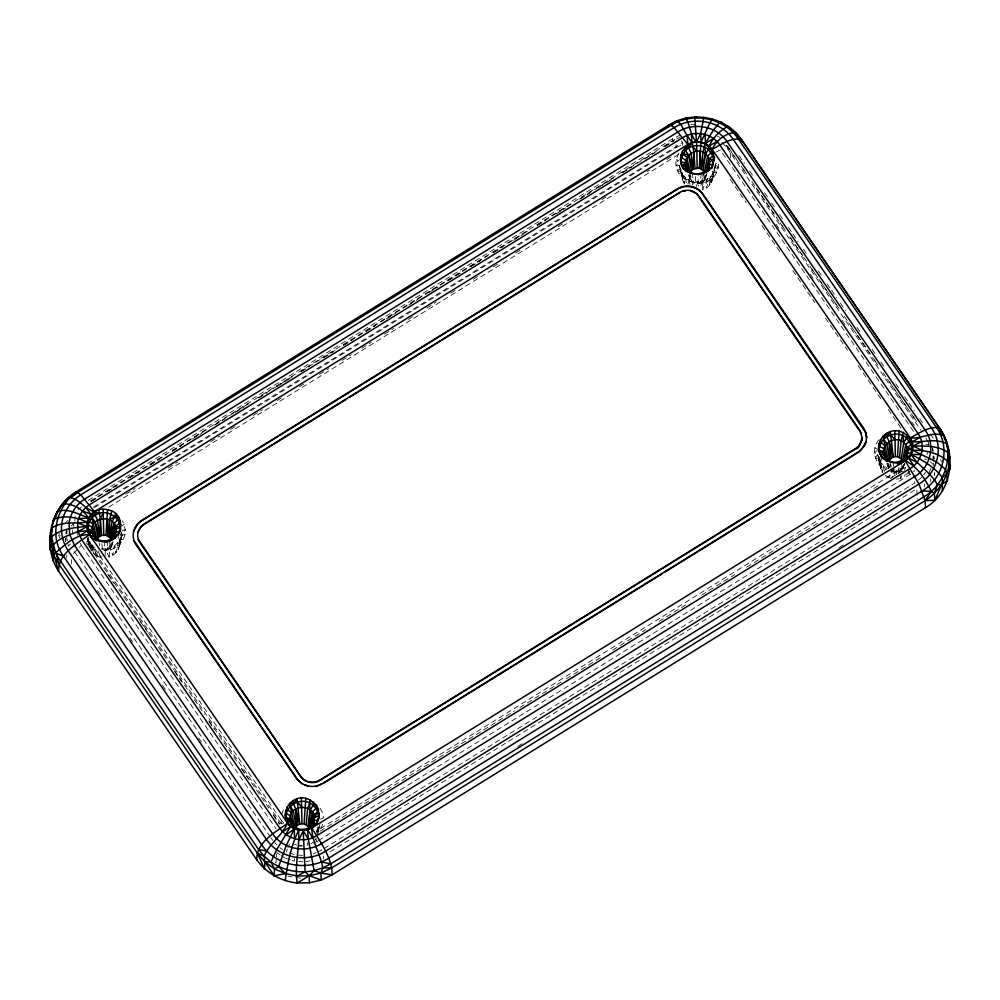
<?xml version="1.0" encoding="UTF-8"?>
<svg xmlns="http://www.w3.org/2000/svg" width="1000" height="1000" viewBox="0 0 1000 1000"><rect width="100%" height="100%" fill="white"/><g stroke="black" fill="none" stroke-linecap="round" stroke-linejoin="round"><path stroke-width="0.75" stroke-dasharray="5 3.75" d="M890.2 467.25L890.212 461.25M104.75 541.1L104.663 550.887L110.438 548.263L113.162 541.812M689.262 176.2L689.663 178.238L688.9 175.487L692.025 181.675L698.05 183.675L698.138 173.9M892 471.413L896.225 472.25L896.263 468.062M704.05 172.062L703.812 181.062L698.05 183.675M682.6 145.412L682.688 142.463L680.212 139.812M105.113 556.287L105.375 548.875C116.662 548.713 121 537.812 125.337 529.412L122.525 520.75M94.6 507.438L676.038 147.625L676.2 144.738M702.537 188.363L702.95 180.912C710.275 178.7 715.825 171.675 715.6 163.938L718.75 162.688C717.962 198.475 660.05 182.062 680.113 151.188M276.25 858.425L275.988 862.812L274.062 860.688M276.337 856.963L276.512 854.038M294.562 858.575L294.387 861.137L291.675 860.238M101.912 549.138L105.588 550.725C116.438 550.112 126.025 540.5 125.337 529.412L122.2 530.737C121.25 540.45 120.15 553.688 109.062 557.05L105.375 548.875L100.7 548.612M307.238 845.625L307.462 842.65M71.312 563.938L71.65 559.637M74.8 521.213L75.275 515.325M66.137 533.35L66.475 529.263M66.862 533.938L67.112 530.837M72.475 533.85L72.787 529.938M86.938 537.175L88.975 541.213L89.375 547.587L88.312 537.025M112.387 544.6L112.562 542.537M682.325 172.725L682.763 180.375L684.513 183.863L685.387 177.3L677.362 169.875L680.325 169.963L682.337 173.925L684.513 183.863L679.438 165.637L676.625 159.575L678.7 160.688M705.125 175.588L703.812 181.062L705.938 175.338M927.125 454.55L927.337 451.938M932.75 460.7L933.125 456.05M933.425 465.675L933.637 462.962M933.75 461.6L934.2 456.163L934.525 458.85M65.3 541.337L65.525 538.55M879 439.65C870.65 448.913 874.675 464.725 885.775 469.825L887.325 468.35L880.512 462.5L877.9 455.575L880.938 468.95L882.7 472.438L878.487 458.488L875.425 458.125L877.613 454.113L874.438 453L877.075 450.5M896.225 472.25L901.988 469.625L904.125 463.913M934.762 472.575L934.525 475.363L934.212 472.6M66.625 557.962L66.888 555.163M66 533.913L66.312 530.812M65.425 541.512L65.7 538.787L66.225 541.462M109.062 557.05L109.975 547.987L110.988 549.688M283.412 823.65L281.188 823.763L281.3 817.275M107.837 540.55L106.812 550.5L110.675 539.263L110.438 548.263L111.75 542.8M701.225 173.35L700.2 183.3L703.575 173.463M898.375 471.875L898.812 467.6M123.15 539.575L120.325 539.388L119.5 546.025L121.9 532.163M882.862 471.112L883.525 465.838L881.287 466.838L880.512 462.5L877.763 462.85L878.487 458.488L880.938 468.95L877.613 454.113M317.675 834.6L320.062 823.6M714.35 167.375C713.713 176.025 712.513 187.175 702.45 189.85L707.2 179.025L708.95 180.375L710.812 176.175L713.15 177.025L713.512 172.537L716.312 172.763L715.15 168.363L718.225 167.875L715.6 163.938L713.2 174.963L712.45 171.163M115.925 547.362L114.175 546.013L112.737 555.388L109.975 547.987M290.312 859.775L284.9 857.975L285.3 855.487M108.775 549.612L110.125 542.225M702.163 182.4L703.238 176.488M715.6 163.938L711.525 182.463L713.512 172.537L709.225 185.662L710.812 176.175L706.125 188.175L707.2 179.025L703.975 182.6L702.95 180.912L693.1 183.137L693.662 181.325L698.337 181.7L698.575 183.538L702.95 180.912L699.725 187.8M900.025 467.962L900.337 470.975L901.963 462.113M120.075 543.913L117.713 543.088L115.838 552.863L114.175 546.013M317.238 826.938L317.987 830.738L318.587 827.85L321.438 827.938L899.1 469.988L905.55 467.562L904.65 469.963M120.325 539.388L118.138 549.675L117.713 543.088M317.625 832.262L318.6 827.775L319.662 831.425L514.587 710.8M318.275 831.85L319.462 826.35M58.712 536.05L59.325 533.3M59.4 538.038L60.012 535.312M901.988 469.625L902.975 465.525M111.662 546.562L113.25 540.712M705.05 179.35L706.637 173.5M903.225 467.925L904.412 463.537M898.037 473.913L899.1 469.988L891.675 469.862L888.713 477.55L892.55 478.837M705.775 177.4L706.938 173.212M903.95 465.975L904.725 463.175M317.987 830.738L319.237 826.45M688 184.013L689.25 179.825L679.775 174.55L682.337 173.925M900.337 470.975L902.237 465.513M322.725 824.25L319.662 831.425M74.488 522.325L73.112 526.025L77.55 525.95M286.35 851.95L287.413 849.062M881.4 458.862L880.188 465.15L879.175 458.113M929.237 472.575L932.5 463.787L930.2 461.775M281.562 814.663L283.488 809.762M899.862 474.2L900.625 478.425L904.3 476.75L905.375 474.062M692.1 185.15L693.662 181.325L683.375 178.487L685.387 177.3L686.663 184.088M124.938 534.625L121.862 535.175L119.812 542.163L119.062 538.362L121.675 532.013M287.95 847.613L289.488 844M894.425 474.562L896.3 470.275L896.4 472.125L904.212 471.163M900.625 478.425L901.85 475.712M904.325 470.275L905.55 467.562M696.075 186.588L698.337 181.7L698.388 186.125M891.175 477.762L900.462 472.013L901.825 469.3M317.275 834.375L316.35 831.15L318.6 827.775M73.288 553.663L81.363 545.325L78.925 540.475M71.463 525.837L73.975 522.362M314.788 840.375L316.325 838.238M909.7 471.037L904.3 476.75M923.675 474.825L925.413 472.413M281.188 823.763L91.213 547.125L92.737 545.125L88.975 541.213L85.712 542.087L90.688 543.312L93.787 554.012M64.925 523.7L67.625 520.388M89.175 545.65L94.862 548.763L96.237 547.212M70.612 543.938L68.412 546.188L66.6 537.038M78.312 509.538L81.5 506.938M310.912 843.95L312.987 842.275M318.438 840.575L910.5 474.188L914.8 470.688M918.438 480.075L921.938 477.225M122.312 525.675L124.312 524.275M86.538 543.038L88.162 544.913L90.688 543.312L91.137 551.075M88.225 500.4L672.312 138.95L681.587 134.525M90.275 501.1L677.013 138L676.525 138.963L680.413 137.2M91.112 501.25L166.775 454.425M172.087 451.138L209.25 428.137M214.562 424.85L251.737 401.85M258.375 397.738L294.212 375.562M300.85 371.45L336.688 349.275M343.325 345.163L488.025 255.625M493.338 252.338L530.5 229.338M537.137 225.225L572.987 203.05M579.612 198.938L615.462 176.762M622.1 172.65L657.938 150.475M664.575 146.363L673.875 140.612M91.525 501.388L96.838 498.1M107.463 491.538L116.75 485.788M130.025 477.562L139.312 471.812M149.938 465.25L159.225 459.487M172.5 451.275L181.8 445.525M192.413 438.963L201.713 433.2M214.988 424.988L224.275 419.237M234.9 412.663L244.188 406.912M258.788 397.887L266.75 392.95M277.375 386.375L290.65 378.162M301.275 371.6L309.237 366.662M323.837 357.625L333.125 351.875M343.75 345.312L353.038 339.55M366.312 331.337L375.613 325.588M386.225 319.012L395.525 313.263M408.8 305.05L418.088 299.3M428.713 292.725L438 286.975M448.625 280.413L460.562 273.012M471.188 266.438L480.475 260.688M493.75 252.475L503.05 246.725M513.663 240.15L522.962 234.4M537.562 225.362L545.525 220.438M556.15 213.863L565.438 208.113M580.037 199.075L589.338 193.325M598.625 187.575L611.9 179.363M622.525 172.787L631.812 167.037M645.088 158.825L654.375 153.075M665 146.5L674.287 140.75M93.287 507.212L682.688 142.463M125.85 494.2L135.125 488.45M168.275 467.938L177.562 462.2M210.712 441.675L220 435.938M230.6 429.375L235.912 426.087M253.15 415.425L262.425 409.675M277.013 400.65L282.312 397.362M299.55 386.7L304.862 383.413M319.45 374.387L328.725 368.65M341.987 360.438L351.275 354.7M361.875 348.137L371.163 342.388M384.425 334.188L393.7 328.438M408.288 319.413L413.587 316.125M426.85 307.925L436.138 302.175M450.725 293.15L456.025 289.875M473.263 279.2L478.562 275.925M493.15 266.9L498.45 263.612M515.7 252.95L521 249.662M558.125 226.688L563.425 223.4M601.888 199.613L607.188 196.325M646.963 171.713L649.625 170.062M666.862 159.4L672.163 156.113M108.7 507.15L678.35 154.625M519.888 707.525L561 682.087M566.3 678.8L603.438 655.825M612.712 650.075L645.863 629.562M659.125 621.362L688.3 603.312M701.55 595.1L734.7 574.587M746.637 567.2L777.138 548.325M789.075 540.938L797.025 536.025M798.35 535.2L819.575 522.075M831.5 514.688L838.138 510.575M844.762 506.475L862 495.812M873.938 488.425L880.562 484.325M324.212 848.475L914.938 482.912L912.987 478.762M330 851.862L916.75 488.775L917.4 499.087M517.837 746.363L523.15 743.075M839.087 547.562L844.4 544.275M715.888 152.113L720.25 149.963L914.025 432.125M676.038 147.625L684.025 143.988M313.275 843.138L317.113 841.4L318.975 844.825M313.263 853.9L316.025 852.638M317.413 852.013L321.562 850.125L320.25 847.35M320.363 819.212L323.512 817.862L322.475 812.8L320.112 808.138M896.612 479.137L899.287 478.663M305.825 861.612L310.062 860.863M690.625 124.513L696.725 124.412M300.963 878.225L287.95 876.263M91.213 547.125L94.987 547.188M88.162 544.913L92.737 545.125L97.15 556.188L100.988 557.475L100.9 554.525M299.513 845.238L302.337 845.438M299.175 846.05L301.875 846.237M298.087 855.062L302.675 855.4M298.675 861.45L302.975 861.762M925.825 444.225L929.225 444.475M316.35 831.15L318.562 831.338M890.925 471.637L896.4 472.125L891.675 469.862L892.412 477.337M722.087 142.5L727.075 148.025L729.038 148.387L737.85 161.213M679.438 165.637L676.275 164.775L680.325 169.963L682.763 180.375L679.438 165.637L682.013 176.575L680.875 168.912M94.862 548.763L281.038 819.875L284.2 820.913M292.675 843.7L296.688 845.037M289.237 852.913L295.025 854.837M924.475 458.837L926.7 459.762M717.575 136.375L720.275 137.55M907.975 472.975L910.5 474.188M874.862 447.812L877.95 449.675M885.35 475.375L888.713 477.55L888.25 474.487M94.913 554.738L97.15 556.188L96.55 550.2M280.012 847.837L282.55 849.475M276.6 852.588L280.163 854.887M281.337 855.662L284.9 857.975M726.112 145.15L728.438 146.85M281.038 819.875L283.663 822.675M726.3 145.35L740.4 165M726.1 145.463L729.837 149.6L730.8 158.55M274.762 842.588L276.75 844.8M739.075 155.588L744.362 163.287M749.638 170.975L753.162 176.112M764.613 192.775L768.138 197.913M771.663 203.038L774.3 206.887M779.587 214.587L783.112 219.713M788.4 227.413L791.925 232.537M792.8 233.825L798.088 241.513M803.375 249.213L807.775 255.625M818.35 271.012L821.862 276.15M827.15 283.837L830.675 288.975M831.562 290.25L836.838 297.95M840.362 303.075L845.65 310.775M857.1 327.45L860.625 332.575M872.075 349.25L875.6 354.375M880.875 362.075L884.4 367.2M895.85 383.875L899.375 389.012M904.663 396.7L908.188 401.838M909.062 403.113L914.35 410.812M919.638 418.512L923.162 423.638M930.2 433.9L933.725 439.025M743.138 168.9L746.663 174.037M756.35 188.137L770.438 208.663M771.325 209.95L776.6 217.638M781.888 225.338L785.413 230.463M789.812 236.875L802.15 254.838M811.838 268.938L815.362 274.075M820.638 281.762L839.137 308.7M850.588 325.375L854.112 330.5M857.638 335.637L869.963 353.587M874.375 360L877.9 365.138M889.35 381.8L907.837 408.738M913.125 416.438L916.65 421.562M741.287 166.275L746.562 173.975M751.85 181.675L770.35 208.6M771.225 209.887L779.15 221.425M780.037 222.712L785.325 230.4M790.612 238.1L802.938 256.062M803.812 257.337L809.1 265.038M809.987 266.312L817.913 277.863M818.787 279.137L839.05 308.637M844.338 316.337L847.862 321.463M848.737 322.75L856.663 334.288M857.55 335.575L871.637 356.1M872.525 357.375L877.8 365.075M883.088 372.762L886.612 377.9M887.487 379.175L910.387 412.525M911.275 413.812L916.562 421.5M727.075 148.025L920.85 430.188M776.038 224.237L779.562 229.363M810.387 274.262L813.025 278.1M842.1 320.425L845.625 325.562M911.675 421.75L914.325 425.6M730.212 179.387L746.1 202.512M761.988 225.637L781.4 253.912M792.862 270.613L814.925 302.738M825.512 318.15L847.575 350.275M858.162 365.688L882.862 401.662M888.162 409.375L901.4 428.65M89.05 546.2L173.688 669.45M174.575 670.738L204.55 714.388M208.962 720.812L237.175 761.888M241.588 768.312L268.913 808.112M273.325 814.525L279.5 823.512M107.737 574.15L113.9 583.125M140.325 621.613L147.375 631.862M174.675 671.625L181.725 681.888M209.025 721.65L214.312 729.338M241.612 769.1L248.663 779.362M273.325 815.275L279.488 824.25M81.363 545.325L276.025 828.775M74.588 551.812L270.125 836.538M271 837.812L272.762 840.387M97.312 590.5L100.825 595.625M129.9 637.95L132.537 641.8M162.488 685.4L166.887 691.812M198.6 737.987L202.125 743.112M231.188 785.438L235.588 791.85M900.462 472.013L899.1 469.988L899.613 472.8M907.65 469.513L909.788 473.025M315.688 839.062L317.113 841.4M885.775 469.825L883.525 465.838L884.562 471.287M925.913 437.912L928.562 443.162M887.038 464.1L888.775 468.675L887.588 464.412M117.3 534.875L119.062 538.362M98.025 551.062L100.988 557.475M887.638 463.05L889.175 467.362M886.963 463.05L888.775 468.675M689 174.412L690.6 180.1L690.025 175.55M940.7 459.3L941.4 462.013M888.587 463.575L889.55 467.575M689.775 172.338L692.025 181.675M689.013 175.525L689.663 178.238M87.275 538.663L89.375 547.587M87.35 538.275L88.625 543.787M879.538 456.938L880.5 461.287L880.312 458.413M880.512 462.5L882.387 471.012M88.975 541.213L90.512 548.25M932.613 448.125L933.138 450.8M933.425 455.962L933.975 458.713M887.438 464.775L887.837 466.8M77.013 532.65L77.525 535.3M890.725 464.15L891.237 467.05M692.038 172.675L693.825 182.838M99.162 542.788L99.675 545.688M689.887 184.4L689.25 179.825L687.925 181.412L693.662 181.325L693.9 184.3M932.525 448.312L933.25 454.425M92.737 545.125L93.612 552.525M105.375 548.875L105.588 550.725M928.487 442.65L928.812 445.625M930.512 478.938L930.8 481.775M893.175 462.238L893.55 466.463M893.675 467.875L894.05 472.1M695.25 176.488L695.875 183.525M101.875 543.688L102.375 549.325M924.513 484L924.762 486.9M672.312 138.95L672.463 141.337M323.363 855.975L323.55 858.925M896.3 470.275L896.462 474.7"/><path stroke-width="1.5" d="M53.1 560.875L53.712 554.288C64.037 545.925 74.713 534.237 89.425 534.612L287.6 823.188L290.562 826.475L298.637 830.35C299.738 847.987 294.425 865.525 297.175 883L309.375 882.8L321.225 880.037L332.125 874.837L925.5 507.625C952.925 491.637 956.925 452.7 939.5 427.987L741.312 139.412C725.812 116.538 692.15 110.325 669 124.987L75.612 492.2C49.9 508.15 42 546.125 58.575 571.225L256.75 859.788C266.137 872.962 281.163 881.312 297.175 883L309.225 875.775L314.137 870.6L322.8 867.9L330.838 863.825L924.225 496.625C946.4 483.688 955.413 451.675 940.775 430.1L741.312 139.412C730.788 137.238 721.025 144.738 712.1 149.288C706.825 141.675 695.713 139.625 687.913 144.462L94.537 511.662C86.463 516.438 84.213 527.9 89.85 535.388M285.25 880.612C287.512 863.737 290.988 845.925 298.637 830.35L307.663 829.887L311.788 828.012L905.163 460.8C912.875 456.213 915.5 445.262 910.275 437.85L712.1 149.288C716.263 140.512 725.75 132.7 735.7 132.613L742.6 141.525L740.688 139.325M948.6 451.887C952.625 470.825 940.788 490.6 925.062 500.7L331.688 867.913L320.925 873.05L309.225 875.775L297.188 875.975L285.413 873.625L274.175 875.775L264.95 861.875L257.288 853.062L59.112 564.5L50.2 549.637C49.85 531.613 52.962 509.613 69.013 498.438M50.2 549.637L52.263 527.788C62.45 520.9 75.475 523.975 86.975 522.137C77.088 517.438 64.5 514.663 54.138 519.338L52.825 523.663M77.6 522.9L78.088 531.675L81.725 539.75L279.9 828.325C287.812 840 304.988 843.175 316.8 835.688L910.188 468.488C922.025 461.613 926.087 444.663 917.975 433.462L719.8 144.887C711.888 133.212 694.712 130.037 682.9 137.525L89.513 504.738C83.162 508.713 78.612 515.425 77.6 522.9L86.613 526.45C76.425 534.338 62.025 535 53.225 544.987L53.712 554.288L58.575 571.225C58.238 553.413 77.075 543.913 89.425 534.612M120.225 520.538L119.562 523.362L115.538 526.15L111.225 538.638L105.95 535.212L107.575 509.775C86.85 504.175 78.787 538.288 100.562 541.337C121.3 546.875 129.238 513.025 107.575 509.775M305.763 798.337L309.938 799.737L316.488 805.312L315.9 808.3L312.362 812.038L309.4 827.212L304.125 823.787L305.763 798.337C291.525 794.75 279.7 811.975 288.025 823.962M700.962 142.562L705.15 143.963L711.688 149.537L711.112 152.525L707.562 156.263L704.6 171.438L699.325 168.012L700.962 142.562C685.962 138.837 674.613 157.413 683.838 169.4L687.412 168.738C695.1 181.175 716.325 168.738 707.562 156.263C698.925 143.412 678.625 157.062 687.25 170.113M899.137 431.138L903.325 432.537L909.875 438.1L909.287 441.087L905.75 444.837L902.775 460.012L897.5 456.587L899.137 431.138C886.25 427.95 874.125 442.262 880.188 454.338L884.225 454.625C889.25 470.45 915.4 459.012 905.75 444.837C897.825 432.6 877.575 444.425 885.025 457.325M119.075 533.875C125.575 520.15 107.037 506.863 95.213 515.237L91.425 514.788L96.775 539.388L99.663 536.337L100.375 518.85L98.8 510.225M682.3 151.05L682.962 153.975L686.762 157.338L690.163 172.188L693.05 169.125L693.75 151.65L692.175 143.025C687.2 149.688 678.2 156.1 682 165.763L686.05 166.05L687.412 168.738M274.175 875.775L274.475 868.85L270.912 861.975L264.137 856.2L258.525 849.4L60.35 560.825C53.925 552.312 53.075 541.725 50.65 531.775L50.838 543.2L53.712 554.288M309.4 827.212L309.938 799.737M256.75 859.788C256.425 841.988 275.25 832.487 287.6 823.188C281.975 835.688 269.538 843.462 264.137 856.2L264.95 861.875L264.513 868.713L257.288 853.062L264.137 856.2M115.1 534.837C123.062 512.463 83.637 514.25 93.475 535.962M865.65 432.137C867.663 444.812 866.85 432.663 863.612 428.075L702.688 193.762C697.212 185.863 685.675 183.725 677.562 188.738L141.387 520.55C132.912 526.163 130.738 536.938 136.088 544.85L297.013 779.175L302.7 784.275M862.038 437.25L859.837 430.412L698.913 196.088C694.8 190.15 686.125 188.55 680.025 192.325L143.85 524.125C137.363 528.575 135.875 536.5 139.863 542.513L300.788 776.838C304.9 782.775 313.575 784.375 319.675 780.6L855.85 448.8C861.35 449.05 862.788 430.8 861.762 440.613M312.887 824.812C322.863 800.638 280.287 802.5 292.05 825.888M318.875 817.438L318.4 809.1L316.488 805.312L313.137 805.238C302.113 794.812 281.375 806.675 286.8 821.538C293.95 834.4 315.725 832.262 318.875 817.438L316.775 823.713L306.012 829.125L299.8 829.45L294.237 826.775L290.85 821.825L286.025 817.575L285.275 815M699.325 168.012L693.05 169.125L690.925 152.938L688.6 148.025C694.688 144.35 702.862 144.9 708.35 149.462L711.688 149.537L714.425 157.463L711.975 167.938L708.213 167.662L709.125 170.062M866.162 441.5L861.9 448.988L858.312 452.375L864.587 445.737L866.162 441.5L866.525 436.55M907.3 458.638L906.388 456.225L910.163 456.512L912.6 446.037L909.875 438.1L906.525 438.038C895.5 427.6 874.762 439.475 880.188 454.338M120.7 528.875L120.013 531.337L115.875 532.05C113.65 543.237 96.088 544.087 92.662 533.25L88.625 532.962C86.388 526.388 89.35 518.85 95.213 515.237L94.787 512.05L99.038 513.488M711.975 167.938L714.425 157.463M912.6 446.037L911.575 452.713L907.438 453.413L906.188 457.35M942.362 491.087L942.3 477.512C934.513 466.925 922.638 460.363 911.213 454.412C918.062 466.163 931.213 472.575 937.475 484.85L934.362 493.425L934.912 500.25L925.062 500.7L918.962 484.062L905.163 460.8C917.887 466.45 925.1 479.487 931.388 491.287L934.362 493.425M111.762 511.163L109.55 519.525L108 535.9L106.587 518.538M306.175 824.475L307.725 808.1L309.637 802.962M708.8 146.337L708.35 149.462L705.525 154L701.388 168.7L702.938 152.312L705.15 143.963M899.562 457.275L901.112 440.887L903.325 432.537M310.7 825.987L312.362 812.038M109.8 537.075L112.137 521.2L114.963 516.663L115.425 513.538L117.725 519.725L114.188 523.462L109.8 537.075L109.55 519.525L114.963 516.663M307.975 825.65L310.325 809.775L313.137 805.238L313.6 802.113M703.188 169.862L705.525 154L704.837 147.188M901.363 458.438L903.7 442.575L903.012 435.763M903.7 442.575L906.525 438.038L906.988 434.913M712.738 119.062L709.912 122.788L701.062 142.113L700.675 133.6L703.825 117.287M904.938 459.438L907.1 447.512L911.112 444.725L911.787 441.9M111.225 538.638L114.188 523.462M117.725 519.725L118.312 516.737L119.562 523.362M50 538.075L51.575 530.988M112.5 539.075L115.538 526.15L120.337 527.325L121.037 524.675M311.012 826.213L313.712 814.725L317.738 811.938L318.4 809.1L315.9 808.3L313.137 805.238M705.875 171.863L708.925 158.95L712.938 156.15L713.612 153.325M904.062 460.438L907.1 447.512L911.9 448.688L909.875 438.1M113.75 538.05L116.112 529.087L120.337 527.325M311.925 826.625L314.3 817.65L317.738 811.938L315.9 808.3M319.212 813.238L318.188 819.912L314.05 820.625L312.213 826.363M707.125 170.85L709.5 161.875L713.725 160.113L711.688 149.537M905.7 457.925L907.675 450.45L911.9 448.688M317.4 821.413L316.775 823.713L313.012 823.438L311.238 825.9L313.325 826.663M910.163 456.512L912.25 450.238M708.1 169.025L709.262 164.85L713.388 164.137M906.275 457.6L907.438 453.413M299.037 839.625L303.188 830.675L305.125 871.812L309.225 875.775L321.225 880.037L320.925 873.05L322.8 867.9C320.513 854.163 311.9 842.087 311.788 828.012C320.5 842.438 332.05 857.212 332.125 874.837L320.925 873.05L314.137 870.6C299.3 873.75 283.375 870.662 270.912 861.975L264.95 861.875L274.475 868.85L278.65 866.538L286.288 845.438L294.337 828.913L294.488 838.713M312.812 824.562L314.05 820.625M55.825 517.1C58.688 507.425 65.788 498.462 74.825 493.888L75.612 492.2L77.65 492.512L80.787 494.837L94.537 511.662C84.562 509.425 78.838 497.825 68.45 497.537M311.325 826.225L314.3 817.65L318.512 815.9L317.738 811.938M865.662 432.587L702.7 194.213C697.225 186.312 685.675 184.188 677.575 189.2L141.4 521L137.8 523.938L133.537 531.425M346.912 398.925L143.85 524.587L141.15 526.788L137.938 532.312M138.325 539.462L300.775 776.375C304.9 782.312 313.575 783.913 319.675 780.15L855.85 448.338L858.55 446.138L861.75 440.163M270.912 861.975L276.625 849.75L290.562 826.475L282.762 831.8M934.912 500.25L941.712 484.375L947.475 480.575L945.7 469.487L936.513 461.9L912.725 450.325C925.612 449.8 940.075 453.2 949.25 462.825L950 469.237M103.162 509.45L103.212 512.75L100.375 518.85L101.625 535.438L99.663 536.337L95.15 522.087L91.988 517.863M668.2 126.675L669 124.987L671.038 125.312L674.175 127.625L687.913 144.462L687 135.45L680.738 124.3L677.038 120.913L673.25 123.387M693.05 169.125L688.538 154.875L685.362 150.65L688.175 144.838L688.6 148.025M53.137 520.588L58.175 510.213M681.663 120.213L685.7 118.225C690.537 125.425 689.862 135.4 696.513 141.788L700.675 133.6M705.212 134.5L705.362 143.55L713.438 129.963L719.463 122.8L721.188 122.287L725.413 125.75M732.562 130.975L734.95 132.713L728.925 126.85L726.637 127.037C719.075 131.4 712.9 138.125 709.125 146L716.938 141.412M897.5 456.587L893.188 456.812L889.1 441.512L886.775 436.6L890.35 431.587L893.188 456.812L888.337 460.763L882.987 436.15M712.6 165.637C706.275 178.137 685.65 176.788 681.3 163.363L683.838 169.4M906.4 460.075L910.775 454.212M71 497.475L77.65 492.512L671.038 125.312C692.513 111.7 723.75 117.463 738.138 138.7L936.312 427.275C951.05 447.65 943.675 478.462 922.138 490.95L328.762 858.162C307.275 871.762 276.038 866 261.663 844.775L63.475 556.2C48.475 535.588 56.975 507.312 75.612 492.2M897.475 463.938L899.4 461.925M902.8 462.312L908.275 457.675M949.05 451.4L949.25 462.825L947.887 452.388L949.05 451.4L943.787 435.613L939.5 427.987C928.962 425.8 919.2 433.312 910.275 437.85C921.562 439.2 932.775 431.05 943.787 435.613M297.838 824.912L294.95 827.962L289.6 803.363L293.387 803.812L295.712 808.713L299.8 824.013L297.838 824.912L295.712 808.713L296.188 826.25L293.325 810.662L290.163 806.438M942.3 477.512L946.75 474M72.5 495.7L74.825 493.888M51.95 536.438C61.537 528.55 74.737 527.638 86.613 526.45M682 165.763L685.475 163.125L687.163 168.938M671.038 125.312L677.038 120.913L678.962 121.55M286.225 834.737L294.337 828.913M79.538 535.862L87.45 530.712L78.088 531.675M705.362 143.55L713.475 138.475M540.763 205.538L544.75 203.075M349.562 397.287L569.875 260.95M572.525 259.3L680.025 192.325M134.05 540.8L297 778.713C302.475 786.612 314.025 788.737 322.125 783.725L858.3 451.925M323.462 783.363L661.888 573.938M664.538 572.288L856.975 453.2M920.163 437.35L912.237 441.763C923.6 442.475 936.087 437.912 946.612 443.825M297.188 875.975L305.125 871.812M922.1 450.325L913.075 446.012L921.612 441.538M687.55 171.975L689.45 171L689.887 173.487M93.225 539.663L96.062 538.2L96.5 540.688M885.725 460.538L887.625 459.575M292.35 827.75L294.237 826.775L294.675 829.262M904.9 460.425C897.525 465.238 888.688 462.425 882.013 457.962L880.8 455.55M315.525 786.538L322.125 783.725M57.538 511.312C68.088 508.013 78.875 514.312 88.488 518.05C83.2 509.538 72.537 502.887 62.362 503.963M885.588 457.312L882.013 457.962L879.475 451.938M90.463 536.6L94.025 535.938M288.637 825.175L292.2 824.513M685.575 190.9L683.238 190.863M101.625 535.438L105.95 535.212M304.125 823.787L299.8 824.013L296.975 798.8L293.387 803.812L292.975 800.612M937.475 484.85L941.712 484.375M78.562 518.575L88.488 518.05M913.075 446.012C924.762 446 937.875 445.387 947.887 452.388M322.8 867.9L331.688 867.913M911.213 454.412L921.15 454.637M922.138 490.95L931.388 491.287L925.062 500.7L925.5 507.625M886.137 461.087L890.212 461.25M286.8 821.538L290.85 821.825M118.6 535.138L114.825 534.862L115.738 537.263M685.7 118.225L688.175 118.525M682.962 153.975L688.538 154.875L691.388 170.475M718.5 121.762L721.188 122.287M321.3 861.938L330.838 863.825M258.525 849.4L266.875 851.087M697.375 117.537L694.725 117L696.513 141.788M708.925 158.95L713.725 160.113M878.662 447.8L879.4 450.375L883.65 451.688L885.75 458.963M87.1 526.425L87.837 529.012L92.088 530.325L93.775 536.138M286.025 817.575L290.262 818.9L292.375 826.162M726.575 126.112L728.925 126.85M695.625 193.35L690.3 190.487M706.438 170.113L708.538 170.888M904.613 458.688L906.712 459.45M113.05 537.325L115.15 538.088M104.75 541.1L106.95 541.975M302.925 829.675L305.125 830.537M63.475 556.2L56.062 553.2L59.112 564.5M274.475 868.85L285.413 873.625L278.65 866.538M82.75 510.737L91.062 514.487L85.862 507.45M916.95 462.475L908.625 457.987L913.85 465.763M688.688 171.337L685.713 160.15L681.55 157.787L680.825 155.025M95.3 538.55L92.338 527.35L88.175 524.987L87.438 522.238M50.838 543.2L53.225 544.987M879.4 450.375L884.225 454.625L885.138 457.425M87.837 529.012L92.662 533.25L93.588 536.15M944.275 438.625L946.175 440.3L947.987 448.988M884.938 445.913L881.137 442.55L880.475 439.625M93.375 524.55L89.588 521.188L88.912 518.263M291.55 813.112L287.762 809.762L287.087 806.838M692.425 146.287L696.838 151.1L697.15 167.85M890.6 434.862L895.013 439.675L895.337 456.425M297.225 802.062L301.637 806.875L301.95 823.637M708.35 149.462L712.938 156.15M861.375 433.462L696.6 193.525M906.525 438.038L911.112 444.725M881.388 455.725L884.275 458.925M735.9 133.812L737.812 136.025M687 135.45L692.025 142.587L691.425 134.075M683.213 167.162L685.925 171.4M290.038 826.112L286.087 819.137M91.862 537.537L87.912 530.562M312.7 837.775L307.663 829.887L308.288 839.137L314.137 870.6M303.188 830.675L308.288 839.137M95.213 515.237L97.537 520.15L99.663 536.337M735.7 132.613L738.138 138.7M680.475 159.225L681.225 161.8L685.475 163.125L687.375 169.988M886.862 459.913L883.888 448.725L879.725 446.35L879 443.6M293.488 827.113L290.512 815.925L286.35 813.562L285.613 810.8M948.35 452.05L949.8 457.675M685.713 160.15L687.975 170.362M92.338 527.35L94.913 539.025M684.812 147.587L685.362 150.65M95.15 522.087L98.012 537.688M891.225 457.7L889.1 441.512L889.562 459.05L886.712 443.45L883.55 439.225L886.35 433.413L886.775 436.6M939.5 427.987L940.288 434.35M946.175 440.3L946.712 444.9M940.775 430.1L941.1 433.1M699.975 151.325L701.388 168.7M693.75 151.65L695.013 168.238M895.013 439.675L894.712 430.812M696.838 151.1L696.538 142.238M301.637 806.875L301.337 798.025M103.212 512.75L103.775 535.062M309.225 875.775L309.375 882.8M308.463 786.162L304 784.663M61.712 523.925C60.613 533.375 63.025 543.013 68.312 550.913L266.488 839.488C279.15 858.175 306.663 863.25 325.575 851.275L918.962 484.062C937.925 473.075 944.412 445.938 931.438 427.987L733.263 139.425C720.6 120.725 693.088 115.65 674.175 127.625L80.787 494.837C70.612 501.213 63.325 511.962 61.712 523.925M69.075 523.013L69.725 534.625L74.525 545.312L272.712 833.875C283.163 849.325 305.875 853.512 321.5 843.612L914.887 476.413C930.55 467.325 935.9 444.913 925.188 430.1L727.013 141.525C716.55 126.088 693.838 121.9 678.213 131.788L84.838 499C76.425 504.275 70.412 513.138 69.075 523.013"/></g></svg>
